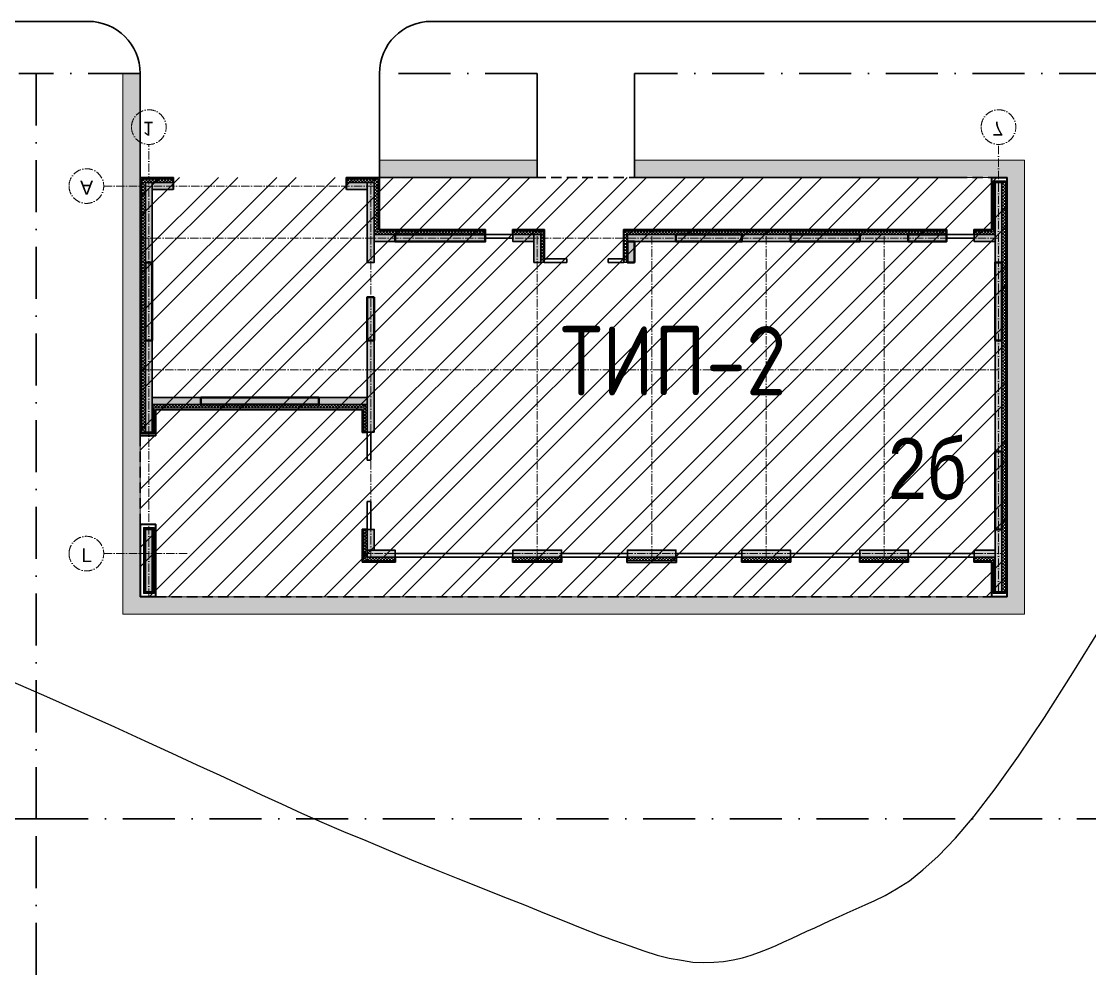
# Model space of a CAD drawing. Header units: millimetres. Extents: x 1353783 to 6492029790, y -7276956 to -512500.
# Drawn here: x 9965677 to 9971838, y -2817840 to -2812302 of the extents above; entities that cross this region are included whole.
import ezdxf
from ezdxf.enums import TextEntityAlignment as Align

# ---------------------------------------------------------------- set-up
doc = ezdxf.new("R2010")
doc.units = ezdxf.units.MM
for name, pattern in [('( Dashed )', [0.75, 0.5, -0.25]), ('482 Границы районов', [5, 3, -1, 0, -1]), ('ACAD_ISO10W100', [18, 12, -3, 0, -3]), ('CONTI', [0]), ('осевая', [50.800000000000004, 31.75, -6.35, 6.35, -6.35])]:
    doc.linetypes.add(name, pattern=pattern)
doc.layers.get('0').update_dxf_attribs({"lineweight": 5})
for name, color, linetype, lineweight in [('!A-DIAFRAGM типовой', 142, 'Continuous', 0), ('7земля', 7, 'Continuous', 30), ('DIAFRAGM', 46, 'Continuous', 30), ('G-ANNO-SCHD', 231, 'Continuous', 9), ('Hatch', 254, 'Continuous', 5), ('INSULATION', 81, 'Continuous', 5), ('Room_name', 250, 'Continuous', 20), ('Room_number', 250, 'Continuous', 13), ('ГП-Граница учасика ИЖС', 3, 'Continuous', 5), ('ГП-Тратуар', 3, 'Continuous', 5), ('оси', 231, 'осевая', 9)]:
    doc.layers.add(name, color=color, linetype=linetype, lineweight=lineweight)
doc.layers.add('GORIZUNKNOWN', color=32, linetype='CONTI')
doc.layers.add('РЕЛЬЕФ', color=7, linetype='CONTI')
doc.styles.add('GOST Common', font='', dxfattribs={"height": 3})
doc.styles.add('ISOCPEUR', font='', dxfattribs={"width": 0.85})
doc.styles.add('основной', font='Arial Narrow.ttf', dxfattribs={"height": 1.5})
doc.styles.get('GOST Common').set_extended_font_data('GOST Common')
doc.styles.get('ISOCPEUR').set_extended_font_data('ISOCPEUR')

# ---------------------------------------------------------------- blocks, each defined once
blk = doc.blocks.new('амвамвам')
at = {"lineweight": 30, "ltscale": 100, "true_color": 0x939598}
h = blk.add_hatch(color=252, dxfattribs=at)
h.dxf.hatch_style = 1
h.paths.add_polyline_path([(9799480.360560551, -3470391.421588235), (9799480.360560559, -3469891.421588235), (9794930.360285968, -3469891.421588233), (9794930.357679881, -3470391.421632791)], flags=17)
h.paths.add_polyline_path([(9802280.360560551, -3470391.421632817), (9802280.360560559, -3469891.421632817), (9813030.357947648, -3469891.421632813), (9813530.357947648, -3469891.421632815), (9813530.35794764, -3482491.451666133), (9813530.35794764, -3482991.451666133), (9788030.357746825, -3482991.45166613), (9787530.357746825, -3482991.45166613), (9787530.35774684, -3467391.654640878), (9788030.361011244, -3467391.654640878), (9788030.357746832, -3482491.454700118), (9813030.357947662, -3482491.45161655), (9813030.357947655, -3470391.421588225)])
at = {"color": 251, "lineweight": 15, "ltscale": 100, "true_color": 0x636466}
for points in [[(9802280.360560551, -3470391.421632817), (9802280.360560559, -3469891.421632817), (9813030.357947648, -3469891.421632813), (9813530.357947648, -3469891.421632815), (9813530.35794764, -3482491.451666133), (9813530.35794764, -3482991.451666133), (9788030.357746825, -3482991.45166613), (9787530.357746825, -3482991.45166613), (9787530.35774684, -3467391.654640878), (9788030.361011244, -3467391.654640878), (9788030.357746832, -3482491.454700118), (9813030.357947662, -3482491.45161655), (9813030.357947655, -3470391.421588225)], [(9799480.360560551, -3470391.421588235), (9799480.360560559, -3469891.421588235), (9794930.360285968, -3469891.421588233), (9794930.357679881, -3470391.421632791)]]:
    blk.add_lwpolyline(points, close=True, dxfattribs=at)
blk = doc.blocks.new('ТИП-2')
at = {"layer": '!A-DIAFRAGM типовой', "lineweight": 0, "ltscale": 100, "true_color": 0x000000}
h = blk.add_hatch(color=18, dxfattribs=at)
h.dxf.hatch_style = 1
h.paths.add_polyline_path([(10321114.28069974, -2871325.794384203), (10321314.28069974, -2871325.794339576), (10321314.2802981, -2869525.794339576), (10321114.2802981, -2869525.794384203)])
h = blk.add_hatch(color=18, dxfattribs=at)
h.dxf.hatch_style = 1
h.paths.add_polyline_path([(10345614.2808138, -2871325.784358687), (10345814.2808138, -2871325.78431406), (10345814.28041215, -2869525.78909589), (10345614.28041215, -2869525.789140517)])
h = blk.add_hatch(color=18, dxfattribs=at)
h.dxf.hatch_style = 1
h.paths.add_polyline_path([(10327514.28055711, -2870525.800309684), (10327514.28060173, -2870725.800309684), (10328314.27932481, -2870725.800131175), (10328314.27928018, -2870525.800131175)])
h = blk.add_hatch(color=18, dxfattribs=at)
h.dxf.hatch_style = 1
h.paths.add_polyline_path([(10331714.2812801, -2870525.800449893), (10331714.28132472, -2870725.800449893), (10333114.27990833, -2870725.800137503), (10333114.2798637, -2870525.800137503)])
h = blk.add_hatch(color=18, dxfattribs=at)
h.dxf.hatch_style = 1
h.paths.add_polyline_path([(10335014.28127516, -2870525.800449896), (10335014.28131979, -2870725.800449896), (10336414.27990339, -2870725.800137506), (10336414.27985877, -2870525.800137506)])
h = blk.add_hatch(color=18, dxfattribs=at)
h.dxf.hatch_style = 1
h.paths.add_polyline_path([(10338314.28127516, -2870525.800449896), (10338314.28131979, -2870725.800449896), (10339714.27990339, -2870725.800137506), (10339714.27985877, -2870525.800137506)])
h = blk.add_hatch(color=18, dxfattribs=at)
h.dxf.hatch_style = 1
h.paths.add_polyline_path([(10341714.28127514, -2870525.800449898), (10341714.28131977, -2870725.800449898), (10343114.27990338, -2870725.800137509), (10343114.27985875, -2870525.800137509)])
h = blk.add_hatch(color=18, dxfattribs=at)
h.dxf.hatch_style = 1
h.paths.add_polyline_path([(10345014.2805906, -2870525.791351355), (10345014.28063523, -2870725.791351355), (10345614.28067992, -2870725.791217473), (10345614.28063529, -2870525.791217473)])
h = blk.add_hatch(color=18, dxfattribs=at)
h.dxf.hatch_style = 1
h.paths.add_polyline_path([(10327514.28073561, -2871325.794377865), (10327714.28073561, -2871325.794333238), (10327714.28060173, -2870725.794333238), (10327514.28060173, -2870725.794377865)])
h = blk.add_hatch(color=18, dxfattribs=at)
h.dxf.hatch_style = 1
h.paths.add_polyline_path([(10345814.28014073, -2873575.794361891), (10345614.28014073, -2873575.794406518), (10345614.28085477, -2876775.794416242), (10345814.28085477, -2876775.794371615)])
h = blk.add_hatch(color=18, dxfattribs=at)
h.dxf.hatch_style = 1
h.paths.add_polyline_path([(10321114.28003041, -2876775.795799684), (10321314.28003041, -2876775.795755057), (10321314.2794391, -2874125.798562277), (10321114.2794391, -2874125.798606904)])
h = blk.add_hatch(color=18, dxfattribs=at)
h.dxf.hatch_style = 1
h.paths.add_polyline_path([(10327714.28037449, -2874125.798539959), (10327514.28037449, -2874125.798584586), (10327514.28096579, -2876775.794385423), (10327714.28096579, -2876775.794340796)])
h = blk.add_hatch(color=18, dxfattribs=at)
h.dxf.hatch_style = 1
h.paths.add_polyline_path([(10321314.27962602, -2874925.831572238), (10321314.27967064, -2875125.831572238), (10322714.27967064, -2875125.831259849), (10322714.27962602, -2874925.831259849)])
h = blk.add_hatch(color=18, dxfattribs=at)
h.dxf.hatch_style = 1
h.paths.add_polyline_path([(10326114.28152829, -2874925.825995184), (10326114.28157292, -2875125.825995184), (10327514.28157292, -2875125.825682795), (10327514.28152829, -2874925.825682795)])
h = blk.add_hatch(color=18, dxfattribs=at)
h.dxf.hatch_style = 1
h.paths.add_polyline_path([(10321114.27915135, -2881326.077643656), (10321314.27915135, -2881326.077599029), (10321314.27863808, -2879025.800171928), (10321114.27863808, -2879025.800216555)])
h = blk.add_hatch(color=18, dxfattribs=at)
h.dxf.hatch_style = 1
h.paths.add_polyline_path([(10327514.2807444, -2879025.799959368), (10327714.2807444, -2879025.800003995), (10327714.28023113, -2881326.058647835), (10327514.28023113, -2881326.058603208)])
h = blk.add_hatch(color=18, dxfattribs=at)
h.dxf.hatch_style = 1
h.paths.add_polyline_path([(10332314.28074961, -2879025.801131424), (10332514.28074961, -2879025.801176051), (10332514.28057111, -2879825.794317264), (10332314.28057111, -2879825.794272637)])
h = blk.add_hatch(color=18, dxfattribs=at)
h.dxf.hatch_style = 1
h.paths.add_polyline_path([(10345614.28074932, -2879025.800275051), (10345814.28074932, -2879025.800319678), (10345814.2802361, -2881325.824323273), (10345614.2802361, -2881325.824278646)])
h = blk.add_hatch(color=18, dxfattribs=at)
h.dxf.hatch_style = 1
h.paths.add_polyline_path([(10327714.2805659, -2879825.794171644), (10327714.28061052, -2879625.794171644), (10328314.28098999, -2879625.794305526), (10328314.28094537, -2879825.794305526)])
h = blk.add_hatch(color=18, dxfattribs=at)
h.dxf.hatch_style = 1
h.paths.add_polyline_path([(10331714.28102024, -2879825.794138756), (10331714.28106486, -2879625.794138756), (10332314.28061573, -2879625.794272637), (10332314.28057111, -2879825.794272637)])
h = blk.add_hatch(color=18, dxfattribs=at)
h.dxf.hatch_style = 1
h.paths.add_polyline_path([(10335014.28225489, -2879625.824392607), (10335014.28229951, -2879825.824392607), (10336414.28110833, -2879825.824080218), (10336414.2810637, -2879625.824080218)])
h = blk.add_hatch(color=18, dxfattribs=at)
h.dxf.hatch_style = 1
h.paths.add_polyline_path([(10338314.28253459, -2879625.794518085), (10338314.28257921, -2879825.794518085), (10339714.28052839, -2879825.794205696), (10339714.28048377, -2879625.794205696)])
h = blk.add_hatch(color=18, dxfattribs=at)
h.dxf.hatch_style = 1
h.paths.add_polyline_path([(10341714.28127385, -2879825.824144751), (10341714.28131847, -2879625.824144751), (10343114.27988221, -2879625.824457141), (10343114.27983759, -2879825.824457141)])
h = blk.add_hatch(color=18, dxfattribs=at)
h.dxf.hatch_style = 1
h.paths.add_polyline_path([(10345014.28052612, -2879825.793282383), (10345014.28057075, -2879625.793282383), (10345614.28061544, -2879625.793416264), (10345614.28057081, -2879825.793416264)])
h = blk.add_hatch(color=18, dxfattribs=at)
h.dxf.hatch_style = 1
h.paths.add_polyline_path([(10321314.28051204, -2881126.057442903), (10321314.28055666, -2881326.057442903), (10321914.28006483, -2881326.057309022), (10321914.2800202, -2881126.057309022)])
h = blk.add_hatch(color=18, dxfattribs=at)
h.dxf.hatch_style = 1
h.paths.add_polyline_path([(10326914.28070969, -2881126.058737089), (10326914.28075432, -2881326.058737089), (10327514.28029807, -2881326.058603208), (10327514.28025345, -2881126.058603208)])
at = {"layer": 'Hatch', "lineweight": 40, "ltscale": 0.5, "true_color": 0x000000}
for points in [[(10345814.28061054, -2873575.794361891), (10345614.28061054, -2873575.794361891), (10345614.28061054, -2871325.788480768), (10345814.28061054, -2871325.788480768)], [(10326114.2815506, -2875125.831259849), (10326114.2815506, -2874925.831259849), (10322714.27970029, -2874925.831259849), (10322714.27970029, -2875125.831259849)], [(10321314.27894875, -2879025.800193593), (10321114.27894875, -2879025.800193593), (10321114.27894875, -2876775.793202593), (10321314.27894875, -2876775.793202593)], [(10327714.28061054, -2878025.796644622), (10327514.28061054, -2878025.796644622), (10327514.28061054, -2876775.794349302), (10327714.28061054, -2876775.794349302)], [(10345814.28061053, -2879025.800297365), (10345614.28061053, -2879025.800297365), (10345614.28061053, -2876775.794416242), (10345814.28061053, -2876775.794416242)], [(10335214.28061027, -2879625.821870604), (10335014.28061027, -2879625.821870604), (10335014.28061027, -2879025.825927126), (10335214.28061027, -2879025.825927126)], [(10328314.28098999, -2879825.824323271), (10328314.28098999, -2879625.824323271), (10330914.29235347, -2879625.824323271), (10330914.29235347, -2879825.824323271)], [(10336414.28108601, -2879825.794361876), (10336414.28108601, -2879625.794361876), (10338314.28253459, -2879625.794361876), (10338314.28253459, -2879825.794361876)], [(10339714.28050608, -2879825.794361876), (10339714.28050608, -2879625.794361876), (10341714.28129616, -2879625.794361876), (10341714.28129616, -2879825.794361876)], [(10343114.2798599, -2879825.794361876), (10343114.2798599, -2879625.794361876), (10344214.28054843, -2879625.794361876), (10344214.28054843, -2879825.794361876)]]:
    blk.add_hatch(color=18, dxfattribs=at).paths.add_polyline_path(points)
at = {"layer": 'INSULATION', "ltscale": 0.5, "true_color": 0x000000}
h = blk.add_hatch(dxfattribs=at)
h.set_pattern_fill('ANSI37', color=18, scale=9.999997768927233, angle=-90.00000000000006)
h.set_pattern_definition([(314.9999999999999, (10327382.394814, -2869475.794395359), (22.45063529377169, 22.45063529377164), []), (44.99999999999994, (10327382.394814, -2869475.794395359), (-22.45063529377164, 22.45063529377169), [])])
h.paths.add_polyline_path([(10321364.2798853, -2869475.794395359), (10321364.2798853, -2869525.794384203), (10321064.28030925, -2869525.794384203), (10321064.28030925, -2869475.794395359)])
h = blk.add_hatch(dxfattribs=at)
h.set_pattern_fill('ANSI37', color=18, scale=9.999997768927233, angle=180)
h.set_pattern_definition([(225, (10321114.2802981, -2875843.908888947), (22.45063529377165, -22.45063529377168), []), (314.9999999999999, (10321114.2802981, -2875843.908888947), (22.45063529377168, 22.45063529377165), [])])
h.paths.add_polyline_path([(10321114.2802981, -2871325.790389668), (10321064.28030925, -2871325.790389668), (10321064.28030925, -2869525.794384204), (10321114.2802981, -2869525.794384204)])
h = blk.add_hatch(dxfattribs=at)
h.set_pattern_fill('ANSI37', color=18, scale=9.999997768927233, angle=180)
h.set_pattern_definition([(225, (10321364.2798853, -2875843.90884432), (22.45063529377165, -22.45063529377168), []), (314.9999999999999, (10321364.2798853, -2875843.90884432), (22.45063529377168, 22.45063529377165), [])])
h.paths.add_polyline_path([(10321364.2798853, -2871325.790345041), (10321314.27989646, -2871325.790345041), (10321314.27989646, -2869525.794339577), (10321364.2798853, -2869525.794339577)])
h = blk.add_hatch(dxfattribs=at)
h.set_pattern_fill('ANSI37', color=18, scale=9.999997768927233, angle=-90.00000000000006)
h.set_pattern_definition([(314.9999999999999, (10351882.39492805, -2869475.789151673), (22.45063529377169, 22.45063529377164), []), (44.99999999999994, (10351882.39492805, -2869475.789151673), (-22.45063529377164, 22.45063529377169), [])])
h.paths.add_polyline_path([(10345914.28061054, -2869475.789151673), (10345914.28061054, -2869525.789140517), (10345564.28042331, -2869525.789140517), (10345564.28042331, -2869475.789151673)])
h = blk.add_hatch(dxfattribs=at)
h.set_pattern_fill('ANSI37', color=18, scale=9.999997768927233, angle=180)
h.set_pattern_definition([(225, (10345614.28041215, -2875843.903645261), (22.45063529377165, -22.45063529377168), []), (314.9999999999999, (10345614.28041215, -2875843.903645261), (22.45063529377168, 22.45063529377165), [])])
h.paths.add_polyline_path([(10345614.28041215, -2870425.78714325), (10345564.28042331, -2870425.78714325), (10345564.28042331, -2869525.789140518), (10345614.28041215, -2869525.789140518)])
h = blk.add_hatch(dxfattribs=at)
h.set_pattern_fill('ANSI37', color=18, scale=20)
h.set_pattern_definition([(45, (10345814.28061054, -2874889.555347299), (-44.90128060534577, 44.90128060534577), []), (135, (10345814.28061054, -2874889.555347299), (-44.90128060534577, -44.90128060534576), [])])
h.paths.add_polyline_path([(10345814.28061054, -2869525.78909589), (10345914.28061054, -2869525.78909589), (10345914.28061054, -2881325.824323273), (10345814.28061054, -2881325.824323273)])
h = blk.add_hatch(dxfattribs=at)
h.set_pattern_fill('ANSI37', color=18, scale=20)
h.set_pattern_definition([(45, (10327414.2815629, -2865889.519247569), (-44.90128060534577, 44.90128060534577), []), (135, (10327414.2815629, -2865889.519247569), (-44.90128060534577, -44.90128060534576), [])])
h.paths.add_polyline_path([(10327414.2815629, -2870425.794355548), (10327514.2815629, -2870425.794355548), (10327514.2815629, -2871325.789249334), (10327414.2815629, -2871325.789249334)])
h = blk.add_hatch(dxfattribs=at)
h.set_pattern_fill('ANSI37', color=18, scale=20, angle=-90.00000000000001)
h.set_pattern_definition([(315, (10332450.5196007, -2870425.794355548), (44.90128060534578, 44.90128060534576), []), (44.99999999999999, (10332450.5196007, -2870425.794355548), (-44.90128060534575, 44.90128060534578), [])])
h.paths.add_polyline_path([(10328314.27928018, -2870425.794355548), (10328314.27928018, -2870525.794355548), (10327514.28056893, -2870525.794355548), (10327514.28056893, -2870425.794355548)])
h = blk.add_hatch(dxfattribs=at)
h.set_pattern_fill('ANSI37', color=18, scale=20, angle=-90.00000000000001)
h.set_pattern_definition([(315, (10337250.52018422, -2870425.794361876), (44.90128060534578, 44.90128060534576), []), (44.99999999999999, (10337250.52018422, -2870425.794361876), (-44.90128060534575, 44.90128060534578), [])])
h.paths.add_polyline_path([(10333114.2798637, -2870425.794361876), (10333114.2798637, -2870525.794361876), (10331714.28128971, -2870525.794361876), (10331714.28128971, -2870425.794361876)])
h = blk.add_hatch(dxfattribs=at)
h.set_pattern_fill('ANSI37', color=18, scale=20, angle=-90.00000000000001)
h.set_pattern_definition([(315, (10340550.52017928, -2870425.794361879), (44.90128060534578, 44.90128060534576), []), (44.99999999999999, (10340550.52017928, -2870425.794361879), (-44.90128060534575, 44.90128060534578), [])])
h.paths.add_polyline_path([(10336414.27985877, -2870425.794361879), (10336414.27985877, -2870525.794361879), (10335014.28128477, -2870525.794361879), (10335014.28128477, -2870425.794361879)])
h = blk.add_hatch(dxfattribs=at)
h.set_pattern_fill('ANSI37', color=18, scale=20, angle=-90.00000000000001)
h.set_pattern_definition([(315, (10343850.52017928, -2870425.794361879), (44.90128060534578, 44.90128060534576), []), (44.99999999999999, (10343850.52017928, -2870425.794361879), (-44.90128060534575, 44.90128060534578), [])])
h.paths.add_polyline_path([(10339714.27985877, -2870425.794361879), (10339714.27985877, -2870525.794361879), (10338314.28128477, -2870525.794361879), (10338314.28128477, -2870425.794361879)])
h = blk.add_hatch(dxfattribs=at)
h.set_pattern_fill('ANSI37', color=18, scale=20, angle=-90.00000000000001)
h.set_pattern_definition([(315, (10347250.52017927, -2870425.794361881), (44.90128060534578, 44.90128060534576), []), (44.99999999999999, (10347250.52017927, -2870425.794361881), (-44.90128060534575, 44.90128060534578), [])])
h.paths.add_polyline_path([(10343114.27985875, -2870425.794361881), (10343114.27985875, -2870525.794361881), (10341714.28128475, -2870525.794361881), (10341714.28128475, -2870425.794361881)])
h = blk.add_hatch(dxfattribs=at)
h.set_pattern_fill('ANSI37', color=18, scale=20, angle=-90.00000000000001)
h.set_pattern_definition([(315, (10349750.51964987, -2870425.785062528), (44.90128060534578, 44.90128060534576), []), (44.99999999999999, (10349750.51964987, -2870425.785062528), (-44.90128060534575, 44.90128060534578), [])])
h.paths.add_polyline_path([(10345614.28063529, -2870425.785062528), (10345614.28063529, -2870525.785062528), (10345014.28063528, -2870525.785062528), (10345014.28063528, -2870425.785062528)])
h = blk.add_hatch(dxfattribs=at)
h.set_pattern_fill('ANSI37', color=18, scale=9.999997768927233, angle=-90.00000000000006)
h.set_pattern_definition([(314.9999999999999, (10327382.394814, -2871325.790345041), (22.45063529377169, 22.45063529377164), []), (44.99999999999994, (10327382.394814, -2871325.790345041), (-22.45063529377164, 22.45063529377169), [])])
h.paths.add_polyline_path([(10321364.2798853, -2871325.790345041), (10321364.2798853, -2871375.790333886), (10321064.28030925, -2871375.790333886), (10321064.28030925, -2871325.790345041)])
h = blk.add_hatch(dxfattribs=at)
h.set_pattern_fill('ANSI37', color=18, scale=9.999997768927233, angle=-90.00000000000006)
h.set_pattern_definition([(314.9999999999999, (10327382.39437895, -2874075.798565724), (22.45063529377169, 22.45063529377164), []), (44.99999999999994, (10327382.39437895, -2874075.798565724), (-22.45063529377164, 22.45063529377169), [])])
h.paths.add_polyline_path([(10321364.27945026, -2874075.798565724), (10321364.27945026, -2874125.798554569), (10321014.27946141, -2874125.798554569), (10321014.27946141, -2874075.798565724)])
h = blk.add_hatch(dxfattribs=at)
h.set_pattern_fill('ANSI37', color=18, scale=20)
h.set_pattern_definition([(45, (10321014.27946141, -2874889.533734227), (-44.90128060534577, 44.90128060534577), []), (135, (10321014.27946141, -2874889.533734227), (-44.90128060534577, -44.90128060534576), [])])
h.paths.add_polyline_path([(10321014.27946141, -2874125.798606904), (10321114.27946141, -2874125.798606904), (10321114.27946141, -2881326.048640783), (10321014.27946141, -2881326.048640783)])
h = blk.add_hatch(dxfattribs=at)
h.set_pattern_fill('ANSI37', color=18, scale=9.999997768927233, angle=180)
h.set_pattern_definition([(225, (10321364.27945026, -2880543.938621005), (22.45063529377165, -22.45063529377168), []), (314.9999999999999, (10321364.27945026, -2880543.938621005), (22.45063529377168, 22.45063529377165), [])])
h.paths.add_polyline_path([(10321364.27945026, -2874825.824133673), (10321314.27946142, -2874825.824133673), (10321314.27946142, -2874125.798562277), (10321364.27945026, -2874125.798562277)])
h = blk.add_hatch(dxfattribs=at)
h.set_pattern_fill('ANSI37', color=18, scale=20)
h.set_pattern_definition([(45, (10327414.28061054, -2874689.525385892), (-44.90128060534577, 44.90128060534577), []), (135, (10327414.28061054, -2874689.525385892), (-44.90128060534577, -44.90128060534576), [])])
h.paths.add_polyline_path([(10327414.28061054, -2874125.798386612), (10327514.28061054, -2874125.798386612), (10327514.28061054, -2874925.830007446), (10327414.28061054, -2874925.830007446)])
h = blk.add_hatch(dxfattribs=at)
h.set_pattern_fill('ANSI37', color=18, scale=20, angle=-90.00000000000001)
h.set_pattern_definition([(315, (10330450.52060862, -2874825.824133673), (44.90128060534578, 44.90128060534576), []), (44.99999999999999, (10330450.52060862, -2874825.824133673), (-44.90128060534575, 44.90128060534578), [])])
h.paths.add_polyline_path([(10327414.28159401, -2874825.824133673), (10327414.28159401, -2874925.824133673), (10321314.27962602, -2874925.824133673), (10321314.27962602, -2874825.824133673)])
h = blk.add_hatch(dxfattribs=at)
h.set_pattern_fill('ANSI37', color=18, scale=20, angle=179.9999999999999)
h.set_pattern_definition([(225, (10332614.28057056, -2888962.033331858), (44.90128060534573, -44.90128060534581), []), (314.9999999999999, (10332614.28057056, -2888962.033331858), (44.90128060534581, 44.90128060534572), [])])
h.paths.add_polyline_path([(10332614.28057056, -2879925.794317249), (10332514.28057056, -2879925.794317249), (10332514.28057056, -2879025.801176051), (10332614.28057056, -2879025.801176051)])
h = blk.add_hatch(dxfattribs=at)
h.set_pattern_fill('ANSI37', color=18, scale=20, angle=179.9999999999999)
h.set_pattern_definition([(225, (10335014.28061027, -2888962.063337865), (44.90128060534573, -44.90128060534581), []), (314.9999999999999, (10335014.28061027, -2888962.063337865), (44.90128060534581, 44.90128060534572), [])])
h.paths.add_polyline_path([(10335014.28061027, -2879825.824323271), (10334914.28061027, -2879825.824323271), (10334914.28061027, -2879025.825927126), (10335014.28061027, -2879025.825927126)])
h = blk.add_hatch(dxfattribs=at)
h.set_pattern_fill('ANSI37', color=18, scale=20, angle=-90.00000000000001)
h.set_pattern_definition([(315, (10336350.53136806, -2879825.824323271), (44.90128060534578, 44.90128060534576), []), (44.99999999999999, (10336350.53136806, -2879825.824323271), (-44.90128060534575, 44.90128060534578), [])])
h.paths.add_polyline_path([(10330914.29235347, -2879825.824323271), (10330914.29235347, -2879925.824323271), (10327714.28053664, -2879925.824323271), (10327714.28053664, -2879825.824323271)])
h = blk.add_hatch(dxfattribs=at)
h.set_pattern_fill('ANSI37', color=18, scale=20, angle=-90.00000000000001)
h.set_pattern_definition([(315, (10337150.5195857, -2879825.794317264), (44.90128060534578, 44.90128060534576), []), (44.99999999999999, (10337150.5195857, -2879825.794317264), (-44.90128060534575, 44.90128060534578), [])])
h.paths.add_polyline_path([(10332514.28057083, -2879825.794317264), (10332514.28057083, -2879925.794317264), (10331714.28105371, -2879925.794317264), (10331714.28105371, -2879825.794317264)])
h = blk.add_hatch(dxfattribs=at)
h.set_pattern_fill('ANSI37', color=18, scale=20, angle=-90.00000000000001)
h.set_pattern_definition([(315, (10337150.51958543, -2879825.794317264), (44.90128060534578, 44.90128060534576), []), (44.99999999999999, (10337150.51958543, -2879825.794317264), (-44.90128060534575, 44.90128060534578), [])])
h.paths.add_polyline_path([(10332514.28057056, -2879825.794317264), (10332514.28057056, -2879925.794317264), (10331714.28105371, -2879925.794317264), (10331714.28105371, -2879825.794317264)])
h = blk.add_hatch(dxfattribs=at)
h.set_pattern_fill('ANSI37', color=18, scale=20, angle=-90.00000000000001)
h.set_pattern_definition([(315, (10348350.49587957, -2879825.824323271), (44.90128060534578, 44.90128060534576), []), (44.99999999999999, (10348350.49587957, -2879825.824323271), (-44.90128060534575, 44.90128060534578), [])])
h.paths.add_polyline_path([(10344214.28054843, -2879825.824323271), (10344214.28054843, -2879925.824323271), (10334914.28061027, -2879925.824323271), (10334914.28061027, -2879825.824323271)])
h = blk.add_hatch(dxfattribs=at)
h.set_pattern_fill('ANSI37', color=18, scale=20, angle=-90.00000000000001)
h.set_pattern_definition([(315, (10350550.47336881, -2879825.793460892), (44.90128060534578, 44.90128060534576), []), (44.99999999999999, (10350550.47336881, -2879825.793460892), (-44.90128060534575, 44.90128060534578), [])])
h.paths.add_polyline_path([(10345614.2805485, -2879825.793460892), (10345614.2805485, -2879925.793460892), (10345014.28057075, -2879925.793460892), (10345014.28057075, -2879825.793460892)])
h = blk.add_hatch(dxfattribs=at)
h.set_pattern_fill('ANSI37', color=18, scale=20)
h.set_pattern_definition([(45, (10327714.28025345, -2874989.564133187), (-44.90128060534577, 44.90128060534577), []), (135, (10327714.28025345, -2874989.564133187), (-44.90128060534577, -44.90128060534576), [])])
h.paths.add_polyline_path([(10327714.28025345, -2879925.785347199), (10327814.28025345, -2879925.785347199), (10327814.28025345, -2881426.079039743), (10327714.28025345, -2881426.079039743)])
h = blk.add_hatch(dxfattribs=at)
h.set_pattern_fill('ANSI37', color=18, scale=9.999997768927233, angle=180)
h.set_pattern_definition([(225, (10345614.2805485, -2886243.907965635), (22.45063529377165, -22.45063529377168), []), (314.9999999999999, (10345614.2805485, -2886243.907965635), (22.45063529377168, 22.45063529377165), [])])
h.paths.add_polyline_path([(10345614.2805485, -2881325.824290544), (10345564.28055965, -2881325.824290544), (10345564.28055965, -2879925.793460892), (10345614.2805485, -2879925.793460892)])
h = blk.add_hatch(dxfattribs=at)
h.set_pattern_fill('ANSI37', color=18, scale=20, angle=-90.00000000000001)
h.set_pattern_definition([(315, (10324750.51957127, -2881326.077621342), (44.90128060534578, 44.90128060534576), []), (44.99999999999999, (10324750.51957127, -2881326.077621342), (-44.90128060534575, 44.90128060534578), [])])
h.paths.add_polyline_path([(10321914.28009829, -2881326.077621342), (10321914.28009829, -2881426.077621342), (10321014.27946141, -2881426.077621342), (10321014.27946141, -2881326.077621342)])
h = blk.add_hatch(dxfattribs=at)
h.set_pattern_fill('ANSI37', color=18, scale=20, angle=-90.00000000000001)
h.set_pattern_definition([(315, (10330750.51926805, -2881326.079039743), (44.90128060534578, 44.90128060534576), []), (44.99999999999999, (10330750.51926805, -2881326.079039743), (-44.90128060534575, 44.90128060534578), [])])
h.paths.add_polyline_path([(10327714.28025345, -2881326.079039743), (10327714.28025345, -2881426.079039743), (10326914.28071002, -2881426.079039743), (10326914.28071002, -2881326.079039743)])
h = blk.add_hatch(dxfattribs=at)
h.set_pattern_fill('ANSI37', color=18, scale=9.999997768927233, angle=-90.00000000000006)
h.set_pattern_definition([(314.9999999999999, (10351882.3950644, -2881325.824290544), (22.45063529377169, 22.45063529377164), []), (44.99999999999994, (10351882.3950644, -2881325.824290544), (-22.45063529377164, 22.45063529377169), [])])
h.paths.add_polyline_path([(10345914.28061054, -2881325.824290544), (10345914.28061054, -2881375.824279389), (10345564.28055965, -2881375.824279389), (10345564.28055965, -2881325.824290544)])
at = {"color": 18, "linetype": 'ByBlock', "lineweight": 30, "true_color": 0x000000}
for points in [[(10328314.27928018, -2870525.794355548), (10331714.28130241, -2870525.794355548), (10331714.28130241, -2870625.800449893), (10328314.27928018, -2870625.800449893)], [(10333114.27986369, -2870525.756146566), (10335014.28131978, -2870525.756146566), (10335014.28131978, -2870625.756146566), (10333114.27986369, -2870625.756146566)], [(10336414.27985876, -2870525.794361879), (10338314.28129747, -2870525.794361879), (10338314.28129747, -2870625.800449896), (10336414.27985876, -2870625.800449896)], [(10339714.27985876, -2870525.794361879), (10341714.28131977, -2870525.794361879), (10341714.28131977, -2870625.799449384), (10339714.27985876, -2870625.799449384)], [(10343114.27985875, -2870525.794339563), (10345014.28061292, -2870525.794339563), (10345014.28061292, -2870625.800185732), (10343114.27985875, -2870625.800185732)], [(10327514.2815629, -2871325.795381329), (10327614.2815629, -2871325.795381329), (10327614.2815629, -2872125.795181153), (10327514.2815629, -2872125.795181153)], [(10327514.28071269, -2873325.798386612), (10327614.28071269, -2873325.798386612), (10327614.28071269, -2874125.798562272), (10327514.28071269, -2874125.798562272)], [(10332614.28057056, -2879025.768387593), (10333264.25908176, -2879025.768387593), (10333264.25908176, -2879125.768387593), (10332614.28057056, -2879125.768387593)], [(10334464.24565501, -2879025.825927157), (10334914.29123075, -2879025.825927157), (10334914.29123075, -2879125.825927126), (10334464.24565501, -2879125.825927126)], [(10330914.29235347, -2879725.797039525), (10331714.29235347, -2879725.797039525), (10331714.29235347, -2879825.824323271), (10330914.29235347, -2879825.824323271)], [(10344214.28054843, -2879725.800007225), (10345014.28057075, -2879725.800007225), (10345014.28057075, -2879825.793282383), (10344214.28054843, -2879825.793282383)]]:
    blk.add_lwpolyline(points, close=True, dxfattribs=at)
at = {"layer": '7земля', "color": 18, "lineweight": 30, "ltscale": 100, "true_color": 0x000000}
for p, q in [((10320964.28027582, -2871475.796514559), (10320964.2804097, -2869375.791233699)), ((10320964.2804097, -2869375.791233699), (10321414.2809006, -2869375.791233699)), ((10320974.28027646, -2871465.796514559), (10320974.28040907, -2869385.791233699)), ((10320974.28040907, -2869385.791233699), (10321404.28089996, -2869385.791233699)), ((10321404.28089996, -2869385.791233699), (10321404.28076736, -2871465.796514559)), ((10321414.2809006, -2869375.791233699), (10321414.28076672, -2871475.796514559)), ((10345514.28045678, -2869375.79436189), (10345964.28061054, -2869375.794317263)), ((10345514.28059066, -2870375.794339575), (10345514.28045678, -2869375.79436189)), ((10345524.28045812, -2869385.794360898), (10345954.28061054, -2869385.794318255)), ((10345524.280592, -2870385.794339138), (10345524.28045812, -2869385.794360898)), ((10345954.28061054, -2869385.794318255), (10345954.28061053, -2881465.824344593)), ((10345964.28061054, -2869375.794317263), (10345964.28061053, -2881475.824345585)), ((10328324.28124144, -2870375.794355548), (10327364.28159401, -2870375.794355548)), ((10327364.28159401, -2870375.794355548), (10327364.28159401, -2871335.795381329)), ((10328314.28124144, -2870385.794355548), (10327374.28159401, -2870385.794355548)), ((10327374.28159401, -2870385.794355548), (10327374.28159401, -2871325.795381329)), ((10328314.28124144, -2870525.794355548), (10328314.28124144, -2870385.794355548)), ((10328324.28124144, -2870525.794355548), (10328324.28124144, -2870375.794355548)), ((10333124.27992577, -2870375.794361876), (10331704.28132896, -2870375.794361876)), ((10331704.28132896, -2870375.794361876), (10331704.28132896, -2870525.794361875)), ((10333114.27992577, -2870385.794361876), (10331714.28132896, -2870385.794361876)), ((10331714.28132896, -2870385.794361876), (10331714.28132896, -2870525.794361875)), ((10333114.27992577, -2870525.794361876), (10333114.27992577, -2870385.794361876)), ((10333124.27992577, -2870525.794361876), (10333124.27992577, -2870375.794361876)), ((10336434.27992084, -2870365.794361879), (10334994.28132403, -2870365.79436188)), ((10334994.28132403, -2870365.79436188), (10334994.28132403, -2870525.794361878)), ((10336424.27992084, -2870375.794361879), (10335004.28132403, -2870375.79436188)), ((10335004.28132403, -2870375.79436188), (10335004.28132403, -2870525.794361878)), ((10336424.27992084, -2870525.794361879), (10336424.27992084, -2870375.794361879)), ((10336434.27992084, -2870525.794361879), (10336434.27992084, -2870365.794361879)), ((10339724.27992084, -2870375.794361879), (10338304.28132403, -2870375.79436188)), ((10338304.28132403, -2870375.79436188), (10338304.28132403, -2870525.794361878)), ((10339714.27992084, -2870385.794361879), (10338314.28132403, -2870385.79436188)), ((10338314.28132403, -2870385.79436188), (10338314.28132403, -2870525.794361878)), ((10339714.27992084, -2870525.794361879), (10339714.27992084, -2870385.794361879)), ((10339724.27992084, -2870525.794361879), (10339724.27992084, -2870375.794361879)), ((10343124.27992082, -2870375.794361881), (10341704.28132401, -2870375.794361882)), ((10341704.28132401, -2870375.794361882), (10341704.28132401, -2870525.794361881)), ((10343114.27992082, -2870385.794361881), (10341714.28132401, -2870385.794361882)), ((10341714.28132401, -2870385.794361882), (10341714.28132401, -2870525.794361881)), ((10343114.27992082, -2870525.794361881), (10343114.27992082, -2870385.794361881)), ((10343124.27992082, -2870525.794361881), (10343124.27992082, -2870375.794361881)), ((10345004.28061053, -2870375.794361889), (10345514.28059066, -2870375.794339575)), ((10345004.28061054, -2870525.794361876), (10345004.28061053, -2870375.794361889)), ((10345014.28061053, -2870385.794361452), (10345524.280592, -2870385.794339138)), ((10345014.28061054, -2870525.794361875), (10345014.28061053, -2870385.794361452)), ((10321414.28076672, -2871475.796514559), (10320964.28027582, -2871475.796514559)), ((10321404.28076736, -2871465.796514559), (10320974.28027646, -2871465.796514559)), ((10327364.28159401, -2871335.795381329), (10327514.27367144, -2871335.795381329)), ((10327374.28159401, -2871325.795381329), (10327514.27367144, -2871325.795381329)), ((10320964.28106804, -2881476.057353649), (10320964.28106805, -2874025.8241832)), ((10320964.28106805, -2874025.8241832), (10321414.27945026, -2874025.824160886)), ((10320974.28106804, -2881466.057353649), (10320974.28106805, -2874035.824182704)), ((10320974.28106805, -2874035.824182704), (10321404.27945026, -2874035.824161382)), ((10321404.27945026, -2874035.824161382), (10321404.27945026, -2874785.824122479)), ((10321414.27945026, -2874025.824160886), (10321414.27945026, -2874775.824122517)), ((10327364.28159401, -2874775.82414483), (10327364.21292597, -2874115.798386612)), ((10327364.21292597, -2874115.798386612), (10327514.21293713, -2874115.798386612)), ((10327374.28263445, -2874785.824144868), (10327374.21396641, -2874125.798386612)), ((10327374.21396641, -2874125.798386612), (10327514.21293713, -2874125.798386612)), ((10321404.27945026, -2874785.824122479), (10327374.28263445, -2874785.824144868)), ((10321414.27945026, -2874775.824122517), (10327364.28159401, -2874775.82414483)), ((10332614.261845, -2879125.768828188), (10332614.29885607, -2879965.794317266)), ((10332624.26184499, -2879125.768387593), (10332624.29929667, -2879975.794317266)), ((10334904.29123078, -2879125.822909051), (10334904.28061027, -2879976.91874114)), ((10334914.29123078, -2879125.823033837), (10334914.28073513, -2879966.912338934)), ((10330914.29235347, -2879825.839303969), (10330914.29235347, -2879965.809323515)), ((10330924.29235347, -2879825.839303969), (10330924.29235347, -2879975.809342574)), ((10331704.28105371, -2879975.794317264), (10331704.28105371, -2879825.794317265)), ((10331714.28105371, -2879965.794317264), (10331714.28105371, -2879825.794317265)), ((10344214.28054843, -2879965.82432327), (10344214.28054843, -2879825.82432327)), ((10344224.28054843, -2879975.82432327), (10344224.28054843, -2879825.82432327)), ((10345004.28057075, -2879975.794361888), (10345004.28057075, -2879825.824323284)), ((10345014.28057075, -2879965.794361888), (10345014.28057075, -2879825.824323284)), ((10330914.29235347, -2879965.809323515), (10327854.28034276, -2879965.803491376)), ((10327854.28034276, -2879965.803491376), (10327854.28034276, -2881465.80350904)), ((10330924.29235347, -2879975.809342574), (10327864.28034276, -2879975.803510435)), ((10327864.28034276, -2879975.803510435), (10327864.28034276, -2881475.803510435)), ((10332624.29929667, -2879975.794317266), (10331704.28105371, -2879975.794317264)), ((10332614.29885607, -2879965.794317266), (10331714.28105371, -2879965.794317264)), ((10334904.28061027, -2879976.91874114), (10336614.28759306, -2879975.82432327)), ((10334914.28073513, -2879966.912338934), (10336614.28119298, -2879965.824325318)), ((10336614.28759306, -2879965.82432327), (10344214.28054843, -2879965.82432327)), ((10336614.28759306, -2879975.82432327), (10344224.28054843, -2879975.82432327)), ((10345514.28052619, -2879975.794361888), (10345004.28057075, -2879975.794361888)), ((10345524.28052827, -2879965.794361888), (10345014.28057075, -2879965.794361888)), ((10345514.28021374, -2881475.824300958), (10345514.28052619, -2879975.794361888)), ((10345524.28021582, -2881465.82430195), (10345524.28052827, -2879965.794361888)), ((10321914.28019727, -2881126.05755519), (10321914.28013364, -2881466.057353649)), ((10321924.28019727, -2881126.057557062), (10321924.28013176, -2881476.057353649)), ((10326904.28066573, -2881475.803376555), (10326904.28073118, -2881126.058489048)), ((10326914.2806676, -2881465.803377949), (10326914.28073118, -2881126.05849092)), ((10321924.28013176, -2881476.057353649), (10320964.28106804, -2881476.057353649)), ((10321914.28013364, -2881466.057353649), (10320974.28106804, -2881466.057353649)), ((10327864.28034276, -2881475.803510435), (10326904.28066573, -2881475.803376555)), ((10327854.28034276, -2881465.80350904), (10326914.2806676, -2881465.803377949)), ((10345964.28061053, -2881475.824345585), (10345514.28021374, -2881475.824300958)), ((10345954.28061053, -2881465.824344593), (10345524.28021582, -2881465.82430195))]:
    blk.add_line(p, q, dxfattribs=at)
at = {"layer": '7земля', "color": 18, "linetype": '( Dashed )', "lineweight": 30, "ltscale": 600, "true_color": 0x000000}
for p, q in [((10321414.2809006, -2869375.791233699), (10345514.28045678, -2869375.788007024)), ((10320964.28027582, -2871475.796514559), (10320964.28106805, -2874025.8241832)), ((10327864.28034276, -2881475.824301024), (10345514.28021374, -2881475.824300958))]:
    blk.add_line(p, q, dxfattribs=at)
at = {"layer": 'DIAFRAGM', "color": 18, "ltscale": 0.5, "true_color": 0x000000}
for points in [[(10321114.28069974, -2871325.794384203), (10321314.28069974, -2871325.794339576), (10321314.2802981, -2869525.794339576), (10321114.2802981, -2869525.794384203)], [(10345614.2808138, -2871325.784358687), (10345814.2808138, -2871325.78431406), (10345814.28041215, -2869525.78909589), (10345614.28041215, -2869525.789140517)], [(10327514.28055711, -2870525.800309684), (10327514.28060173, -2870725.800309684), (10328314.27932481, -2870725.800131175), (10328314.27928018, -2870525.800131175)], [(10331714.2812801, -2870525.800449893), (10331714.28132472, -2870725.800449893), (10333114.27990833, -2870725.800137503), (10333114.2798637, -2870525.800137503)], [(10335014.28127516, -2870525.800449896), (10335014.28131979, -2870725.800449896), (10336414.27990339, -2870725.800137506), (10336414.27985877, -2870525.800137506)], [(10338314.28127516, -2870525.800449896), (10338314.28131979, -2870725.800449896), (10339714.27990339, -2870725.800137506), (10339714.27985877, -2870525.800137506)], [(10341714.28127514, -2870525.800449898), (10341714.28131977, -2870725.800449898), (10343114.27990338, -2870725.800137509), (10343114.27985875, -2870525.800137509)], [(10345014.2805906, -2870525.791351355), (10345014.28063523, -2870725.791351355), (10345614.28067992, -2870725.791217473), (10345614.28063529, -2870525.791217473)], [(10327514.28073561, -2871325.794377865), (10327714.28073561, -2871325.794333238), (10327714.28060173, -2870725.794333238), (10327514.28060173, -2870725.794377865)], [(10345814.28014073, -2873575.794361891), (10345614.28014073, -2873575.794406518), (10345614.28085477, -2876775.794416242), (10345814.28085477, -2876775.794371615)], [(10321114.28003041, -2876775.795799684), (10321314.28003041, -2876775.795755057), (10321314.2794391, -2874125.798562277), (10321114.2794391, -2874125.798606904)], [(10327714.28037449, -2874125.798539959), (10327514.28037449, -2874125.798584586), (10327514.28096579, -2876775.794385423), (10327714.28096579, -2876775.794340796)], [(10321314.27962602, -2874925.831572238), (10321314.27967064, -2875125.831572238), (10322714.27967064, -2875125.831259849), (10322714.27962602, -2874925.831259849)], [(10326114.28152829, -2874925.825995184), (10326114.28157292, -2875125.825995184), (10327514.28157292, -2875125.825682795), (10327514.28152829, -2874925.825682795)], [(10321114.27915135, -2881326.077643656), (10321314.27915135, -2881326.077599029), (10321314.27863808, -2879025.800171928), (10321114.27863808, -2879025.800216555)], [(10327514.2807444, -2879025.799959368), (10327714.2807444, -2879025.800003995), (10327714.28023113, -2881326.058647835), (10327514.28023113, -2881326.058603208)], [(10332314.28074961, -2879025.801131424), (10332514.28074961, -2879025.801176051), (10332514.28057111, -2879825.794317264), (10332314.28057111, -2879825.794272637)], [(10345614.28074932, -2879025.800275051), (10345814.28074932, -2879025.800319678), (10345814.2802361, -2881325.824323273), (10345614.2802361, -2881325.824278646)], [(10327714.2805659, -2879825.794171644), (10327714.28061052, -2879625.794171644), (10328314.28098999, -2879625.794305526), (10328314.28094537, -2879825.794305526)], [(10331714.28102024, -2879825.794138756), (10331714.28106486, -2879625.794138756), (10332314.28061573, -2879625.794272637), (10332314.28057111, -2879825.794272637)], [(10335014.28225489, -2879625.824392607), (10335014.28229951, -2879825.824392607), (10336414.28110833, -2879825.824080218), (10336414.2810637, -2879625.824080218)], [(10338314.28253459, -2879625.794518085), (10338314.28257921, -2879825.794518085), (10339714.28052839, -2879825.794205696), (10339714.28048377, -2879625.794205696)], [(10341714.28127385, -2879825.824144751), (10341714.28131847, -2879625.824144751), (10343114.27988221, -2879625.824457141), (10343114.27983759, -2879825.824457141)], [(10345014.28052612, -2879825.793282383), (10345014.28057075, -2879625.793282383), (10345614.28061544, -2879625.793416264), (10345614.28057081, -2879825.793416264)], [(10321314.28051204, -2881126.057442903), (10321314.28055666, -2881326.057442903), (10321914.28006483, -2881326.057309022), (10321914.2800202, -2881126.057309022)], [(10326914.28070969, -2881126.058737089), (10326914.28075432, -2881326.058737089), (10327514.28029807, -2881326.058603208), (10327514.28025345, -2881126.058603208)]]:
    blk.add_lwpolyline(points, close=True, dxfattribs=at)
at = {"layer": 'Hatch', "color": 18, "lineweight": 40, "ltscale": 0.5, "true_color": 0x000000}
for points in [[(10345814.28061054, -2873575.794361891), (10345614.28061054, -2873575.794361891), (10345614.28061054, -2871325.788480768), (10345814.28061054, -2871325.788480768)], [(10326114.2815506, -2875125.831259849), (10326114.2815506, -2874925.831259849), (10322714.27970029, -2874925.831259849), (10322714.27970029, -2875125.831259849)], [(10321314.27894875, -2879025.800193593), (10321114.27894875, -2879025.800193593), (10321114.27894875, -2876775.793202593), (10321314.27894875, -2876775.793202593)], [(10327714.28061054, -2878025.796644622), (10327514.28061054, -2878025.796644622), (10327514.28061054, -2876775.794349302), (10327714.28061054, -2876775.794349302)], [(10345814.28061053, -2879025.800297365), (10345614.28061053, -2879025.800297365), (10345614.28061053, -2876775.794416242), (10345814.28061053, -2876775.794416242)], [(10335214.28061027, -2879625.821870604), (10335014.28061027, -2879625.821870604), (10335014.28061027, -2879025.825927126), (10335214.28061027, -2879025.825927126)], [(10328314.28098999, -2879825.824323271), (10328314.28098999, -2879625.824323271), (10330914.29235347, -2879625.824323271), (10330914.29235347, -2879825.824323271)], [(10336414.28108601, -2879825.794361876), (10336414.28108601, -2879625.794361876), (10338314.28253459, -2879625.794361876), (10338314.28253459, -2879825.794361876)], [(10339714.28050608, -2879825.794361876), (10339714.28050608, -2879625.794361876), (10341714.28129616, -2879625.794361876), (10341714.28129616, -2879825.794361876)], [(10343114.2798599, -2879825.794361876), (10343114.2798599, -2879625.794361876), (10344214.28054843, -2879625.794361876), (10344214.28054843, -2879825.794361876)]]:
    blk.add_lwpolyline(points, close=True, dxfattribs=at)
at = {"layer": 'INSULATION', "color": 18, "ltscale": 0.5, "true_color": 0x000000}
for points in [[(10321364.2798853, -2869475.794395359), (10321364.2798853, -2869525.794384203), (10321064.28030925, -2869525.794384203), (10321064.28030925, -2869475.794395359)], [(10321114.2802981, -2871325.790389668), (10321064.28030925, -2871325.790389668), (10321064.28030925, -2869525.794384204), (10321114.2802981, -2869525.794384204)], [(10321364.2798853, -2871325.790345041), (10321314.27989646, -2871325.790345041), (10321314.27989646, -2869525.794339577), (10321364.2798853, -2869525.794339577)], [(10345914.28061054, -2869475.789151673), (10345914.28061054, -2869525.789140517), (10345564.28042331, -2869525.789140517), (10345564.28042331, -2869475.789151673)], [(10345614.28041215, -2870425.78714325), (10345564.28042331, -2870425.78714325), (10345564.28042331, -2869525.789140518), (10345614.28041215, -2869525.789140518)], [(10345814.28061054, -2869525.78909589), (10345914.28061054, -2869525.78909589), (10345914.28061054, -2881325.824323273), (10345814.28061054, -2881325.824323273)], [(10327414.2815629, -2870425.794355548), (10327514.2815629, -2870425.794355548), (10327514.2815629, -2871325.789249334), (10327414.2815629, -2871325.789249334)], [(10328314.27928018, -2870425.794355548), (10328314.27928018, -2870525.794355548), (10327514.28056893, -2870525.794355548), (10327514.28056893, -2870425.794355548)], [(10333114.2798637, -2870425.794361876), (10333114.2798637, -2870525.794361876), (10331714.28128971, -2870525.794361876), (10331714.28128971, -2870425.794361876)], [(10336414.27985877, -2870425.794361879), (10336414.27985877, -2870525.794361879), (10335014.28128477, -2870525.794361879), (10335014.28128477, -2870425.794361879)], [(10339714.27985877, -2870425.794361879), (10339714.27985877, -2870525.794361879), (10338314.28128477, -2870525.794361879), (10338314.28128477, -2870425.794361879)], [(10343114.27985875, -2870425.794361881), (10343114.27985875, -2870525.794361881), (10341714.28128475, -2870525.794361881), (10341714.28128475, -2870425.794361881)], [(10345614.28063529, -2870425.785062528), (10345614.28063529, -2870525.785062528), (10345014.28063528, -2870525.785062528), (10345014.28063528, -2870425.785062528)], [(10321364.2798853, -2871325.790345041), (10321364.2798853, -2871375.790333886), (10321064.28030925, -2871375.790333886), (10321064.28030925, -2871325.790345041)], [(10321364.27945026, -2874075.798565724), (10321364.27945026, -2874125.798554569), (10321014.27946141, -2874125.798554569), (10321014.27946141, -2874075.798565724)], [(10321014.27946141, -2874125.798606904), (10321114.27946141, -2874125.798606904), (10321114.27946141, -2881326.048640783), (10321014.27946141, -2881326.048640783)], [(10321364.27945026, -2874825.824133673), (10321314.27946142, -2874825.824133673), (10321314.27946142, -2874125.798562277), (10321364.27945026, -2874125.798562277)], [(10327414.28061054, -2874125.798386612), (10327514.28061054, -2874125.798386612), (10327514.28061054, -2874925.830007446), (10327414.28061054, -2874925.830007446)], [(10327414.28159401, -2874825.824133673), (10327414.28159401, -2874925.824133673), (10321314.27962602, -2874925.824133673), (10321314.27962602, -2874825.824133673)], [(10332614.28057056, -2879925.794317249), (10332514.28057056, -2879925.794317249), (10332514.28057056, -2879025.801176051), (10332614.28057056, -2879025.801176051)], [(10335014.28061027, -2879825.824323271), (10334914.28061027, -2879825.824323271), (10334914.28061027, -2879025.825927126), (10335014.28061027, -2879025.825927126)], [(10330914.29235347, -2879825.824323271), (10330914.29235347, -2879925.824323271), (10327714.28053664, -2879925.824323271), (10327714.28053664, -2879825.824323271)], [(10332514.28057083, -2879825.794317264), (10332514.28057083, -2879925.794317264), (10331714.28105371, -2879925.794317264), (10331714.28105371, -2879825.794317264)], [(10332514.28057056, -2879825.794317264), (10332514.28057056, -2879925.794317264), (10331714.28105371, -2879925.794317264), (10331714.28105371, -2879825.794317264)], [(10344214.28054843, -2879825.824323271), (10344214.28054843, -2879925.824323271), (10334914.28061027, -2879925.824323271), (10334914.28061027, -2879825.824323271)], [(10345614.2805485, -2879825.793460892), (10345614.2805485, -2879925.793460892), (10345014.28057075, -2879925.793460892), (10345014.28057075, -2879825.793460892)], [(10327714.28025345, -2879925.785347199), (10327814.28025345, -2879925.785347199), (10327814.28025345, -2881426.079039743), (10327714.28025345, -2881426.079039743)], [(10345614.2805485, -2881325.824290544), (10345564.28055965, -2881325.824290544), (10345564.28055965, -2879925.793460892), (10345614.2805485, -2879925.793460892)], [(10321914.28009829, -2881326.077621342), (10321914.28009829, -2881426.077621342), (10321014.27946141, -2881426.077621342), (10321014.27946141, -2881326.077621342)], [(10327714.28025345, -2881326.079039743), (10327714.28025345, -2881426.079039743), (10326914.28071002, -2881426.079039743), (10326914.28071002, -2881326.079039743)], [(10345914.28061054, -2881325.824290544), (10345914.28061054, -2881375.824279389), (10345564.28055965, -2881375.824279389), (10345564.28055965, -2881325.824290544)]]:
    blk.add_lwpolyline(points, close=True, dxfattribs=at)
at = {"layer": 'оси', "color": 251, "linetype": 'ACAD_ISO10W100', "lineweight": 13, "ltscale": 20, "true_color": 0x636466}
for p, q in [((10321214.27855784, -2869375.791233699), (10321214.28146976, -2882425.823073712)), ((10345714.28062705, -2869525.798193383), (10345714.28061053, -2882425.824323284)), ((10327614.28060475, -2870525.80028737), (10327614.28060966, -2881475.80347557)), ((10332414.28060504, -2870525.800271384), (10332414.28060928, -2879975.794317265)), ((10335714.28118027, -2870525.800271384), (10335714.28118451, -2879976.400334424)), ((10339014.28060011, -2870525.800293701), (10339014.28060434, -2879975.82432327)), ((10342414.27772741, -2870525.800293704), (10342414.27983605, -2879975.82432327)), ((10319914.25899982, -2870625.794361888), (10322414.28082091, -2870625.794919732)), ((10327364.28159401, -2870625.796247389), (10345814.28153783, -2870625.80036424)), ((10320964.28106805, -2875925.794361888), (10345814.28261997, -2875925.794361888)), ((10320964.28106804, -2879725.794819324), (10345814.28059313, -2879725.800364242)), ((10319914.25928302, -2881226.028686455), (10327864.28034276, -2881226.022316434))]:
    blk.add_line(p, q, dxfattribs=at)
for centre in [(10319414.25899982, -2870625.794361887), (10319414.25928302, -2881226.028686453), (10321214.28146899, -2882925.82307255), (10345714.28061053, -2882925.824323284)]:
    blk.add_circle(centre, 500, dxfattribs=at)
at = {"layer": 'оси', "color": 251, "linetype": 'ACAD_ISO10W100', "lineweight": 13, "ltscale": 20, "true_color": 0x636466, "char_height": 400, "width": 158.3999999999999, "attachment_point": 2, "line_spacing_factor": 1.016949152542373, "style": 'GOST Common'}
for s, insert in [('{\\fArial|b0|i0|c204|p34;Г}', (10319419.89483052, -2870379.912045029)), ('{\\fArial|b0|i0|c204|p34;А}', (10319419.89511372, -2880980.146369595)), ('{\\fArial|b0|i0|c204|p34;1}', (10321194.14962821, -2882679.940755692)), ('{\\fArial|b0|i0|c0|p34;7}', (10345694.14876976, -2882679.942006425))]:
    blk.add_mtext(s, dxfattribs=dict(at, insert=insert))
blk = doc.blocks.new('оо')
at = {"layer": 'GORIZUNKNOWN', "color": 9, "true_color": 0xc7c8ca}
blk.add_lwpolyline([(222782.2734596914, -3431629.081817344), (222783.2334596913, -3431629.931817343), (222784.1134596913, -3431630.711817344), (222784.9034596914, -3431631.421817344), (222785.6134596913, -3431632.071817343), (222786.2434596913, -3431632.651817343), (222786.8234596913, -3431633.191817343), (222787.3634596913, -3431633.681817343), (222787.8634596913, -3431634.141817343), (222788.3334596913, -3431634.581817344), (222788.8034596913, -3431635.011817344), (222789.2734596914, -3431635.441817343), (222789.7534596913, -3431635.871817344), (222790.2634596913, -3431636.311817344), (222790.7934596913, -3431636.761817344), (222791.3334596913, -3431637.221817343), (222791.8834596913, -3431637.691817343), (222792.4334596913, -3431638.151817343), (222792.9934596913, -3431638.611817343), (222793.5334596914, -3431639.061817344), (222794.0634596913, -3431639.501817344), (222794.5834596913, -3431639.921817344), (222795.0634596913, -3431640.331817344), (222795.5234596914, -3431640.711817344), (222795.9534596913, -3431641.071817343), (222796.3634596913, -3431641.401817343), (222796.7434596913, -3431641.701817344), (222797.1134596913, -3431641.981817344), (222797.4534596913, -3431642.241817344), (222797.7834596914, -3431642.471817343), (222798.0934596913, -3431642.661817344), (222798.4034596914, -3431642.831817344), (222798.7034596913, -3431642.981817344), (222798.9934596913, -3431643.091817344), (222799.2734596914, -3431643.171817344), (222799.5534596913, -3431643.231817344), (222799.8334596913, -3431643.271817344), (222800.1034596913, -3431643.301817344), (222800.3634596913, -3431643.301817344), (222800.6234596913, -3431643.301817344), (222800.8834596913, -3431643.281817344), (222801.1334596913, -3431643.261817344), (222801.3834596913, -3431643.231817344), (222801.6234596913, -3431643.201817344), (222801.8634596913, -3431643.171817344), (222802.1034596913, -3431643.141817343), (222802.3534596913, -3431643.111817343), (222802.5934596913, -3431643.081817344), (222802.8434596913, -3431643.051817344), (222803.1034596913, -3431643.021817344), (222803.3734596913, -3431642.991817344), (222803.6534596914, -3431642.961817344), (222803.9434596912, -3431642.931817343), (222804.2434596913, -3431642.891817343), (222804.5734596913, -3431642.851817344), (222804.9434596912, -3431642.771817344), (222805.3634596913, -3431642.661817344), (222805.8334596913, -3431642.481817344), (222806.3734596913, -3431642.231817344), (222807.0034596913, -3431641.891817343), (222807.7134596913, -3431641.451817344), (222808.5334596914, -3431640.891817343), (222809.4634596913, -3431640.201817344), (222810.5134596913, -3431639.361817343), (222811.6834596913, -3431638.391817343), (222812.9734596913, -3431637.291817344)], dxfattribs=at)
blk = doc.blocks.new('RM_AREA')
at = {"layer": 'Room_number', "color": 0, "linetype": 'ByBlock', "lineweight": -2, "style": 'ISOCPEUR', "width": 0.85}
blk.add_attdef('ROOM_NAME', text='', height=3, dxfattribs=at).set_placement((0, 5), align=Align.CENTER)
at = {"layer": 'Room_number', "linetype": 'ByBlock', "lineweight": -2, "style": 'ISOCPEUR', "width": 0.85}
blk.add_attdef('AREA', text='', height=3, dxfattribs=at).set_placement((0, 0), align=Align.CENTER)

msp = doc.modelspace()

# ---------------------------------------------------------------- hatches: boundary and pattern name
at = {"layer": 'ГП-Граница учасика ИЖС', "true_color": 0xffd1a3}
h = msp.add_hatch(dxfattribs=at)
h.set_pattern_fill('ANSI32', color=41, scale=25)
h.set_pattern_definition([(45, (304497.6005082186, 16580.1326246243), (-168.3798022700466, 168.3798022700466), []), (45, (304609.8537582178, 16580.1326246243), (-168.3798022700466, 168.3798022700466), [])])
h.paths.add_polyline_path([(9966363.415948668, -2813201.562983069), (9971361.325076306, -2813201.563075023), (9971360.370192181, -2815621.569585706), (9966362.461064544, -2815621.569493752)])

# ---------------------------------------------------------------- linework, layer by layer
at = {"layer": 'ГП-Граница учасика ИЖС', "color": 251, "lineweight": 30, "ltscale": 100}
for points in [[(9966362.36886589, -2813201.610090256), (9966362.368981326, -2812601.656700786, 0.414213562373095), (9966062.369039048, -2812301.656643063), (9965462.368768217, -2812301.656527617, 0.414213562373095), (9965162.368710494, -2812601.656469894), (9965162.368595056, -2813201.609859364)], [(9976182.368740106, -2813201.658590246), (9976182.368855553, -2812601.658590251, 0.414213562373095), (9975882.368913276, -2812301.658532528), (9968042.368893992, -2812301.657024034, 0.414213562373095), (9967742.368836269, -2812601.65696631), (9967742.368720824, -2813201.656966307)]]:
    msp.add_lwpolyline(points, format="xyb", dxfattribs=at)
at = {"layer": 'ГП-Граница учасика ИЖС', "color": 94, "linetype": '482 Границы районов', "lineweight": 30, "ltscale": 100}
for points in [[(9965162.368710494, -2812601.656469894), (9965762.368845928, -2812601.656585339), (9965762.368018566, -2816901.656585344), (9959562.368018566, -2816901.655392404), (9959562.368845927, -2812601.655392398), (9962312.36880063, -2812601.655921526)], [(9966362.368981326, -2812601.656700786), (9965762.368845928, -2812601.656585339), (9965762.368018566, -2816901.656585344), (9971962.368018568, -2816901.657778286), (9971962.368845928, -2812601.657778281), (9969212.368891187, -2812601.657249154)], [(9968652.368891189, -2812601.657141401), (9967742.368836269, -2812601.656966308)], [(9965162.367070409, -2821801.656469894), (9965762.367075758, -2821801.65658534), (9965762.368018566, -2816901.656585344), (9959562.368018566, -2816901.655392404), (9959562.367075756, -2821801.655392398), (9962352.367170908, -2821801.655929222)], [(9966362.367070409, -2821801.656700786), (9965762.367075758, -2821801.65658534), (9965762.368018566, -2816901.656585344), (9971962.368018568, -2816901.657778286), (9971962.36707576, -2821801.657778281), (9969172.366980609, -2821801.657241457)]]:
    msp.add_lwpolyline(points, dxfattribs=at)
at = {"layer": 'ГП-Граница учасика ИЖС', "color": 251, "lineweight": 30, "ltscale": 100}
for points in [[(9968652.368891189, -2812601.657141401), (9968652.368775744, -2813201.657141403), (9967742.368720822, -2813201.661124424)], [(9971112.36849718, -2813201.657614741), (9969212.368775744, -2813201.657249156), (9969212.368891189, -2812601.657249153)]]:
    msp.add_lwpolyline(points, dxfattribs=at)

# ---------------------------------------------------------------- block references
at = {"color": 1, "lineweight": 30, "xscale": 0.1999999999999998, "yscale": 0.1999999999999998, "zscale": 0.1999999999999998, "rotation": 359.9999889757423}
msp.add_blockref('амвамвам', (8008756.432392774, -2119122.94911043), dxfattribs=at)
at = {"layer": 'ГП-Граница учасика ИЖС', "color": 5}
ref = msp.add_blockref('RM_AREA', (9969497.342821518, -2814288.823783768), dxfattribs=dict(at, xscale=12, yscale=12, zscale=12, rotation=9.31783028229428e-08))
ref.add_attrib('ROOM_NAME', 'ТИП-2', dxfattribs={"layer": 'Room_name', "color": 30, "linetype": 'ByBlock', "lineweight": -2, "height": 400, "rotation": 1.334021321025711e-07, "style": 'ISOCPEUR', "width": 0.85}).set_placement((9969437.37164072, -2814459.021163857), align=Align.CENTER)
at = {"layer": 'ГП-Тратуар', "color": 3, "lineweight": 30, "xscale": -0.1999999999999998, "yscale": 0.2, "zscale": 0.2, "rotation": 179.9999889757423}
msp.add_blockref('ТИП-2', (7902169.401246265, -3389496.377788297), dxfattribs=at)
at = {"layer": 'РЕЛЬЕФ', "color": 240, "lineweight": 30, "true_color": 0xed1f24, "xscale": 200.0000000000001, "yscale": 200.0000000000001, "zscale": 200.0000000000001, "rotation": 17.80578495452471}
msp.add_blockref('оо', (-242329120.9759156, 637008728.1453253), dxfattribs=at)

# ---------------------------------------------------------------- texts
at = {"layer": 'G-ANNO-SCHD', "color": 0, "insert": (9970675.621053897, -2814707.434808932, 231991.4124539885), "char_height": 350, "width": 1716168.185823002, "attachment_point": 1, "line_spacing_factor": 1.149209049011899, "style": 'основной'}
msp.add_mtext('2б', dxfattribs=at)

doc.saveas('drawing.dxf')
